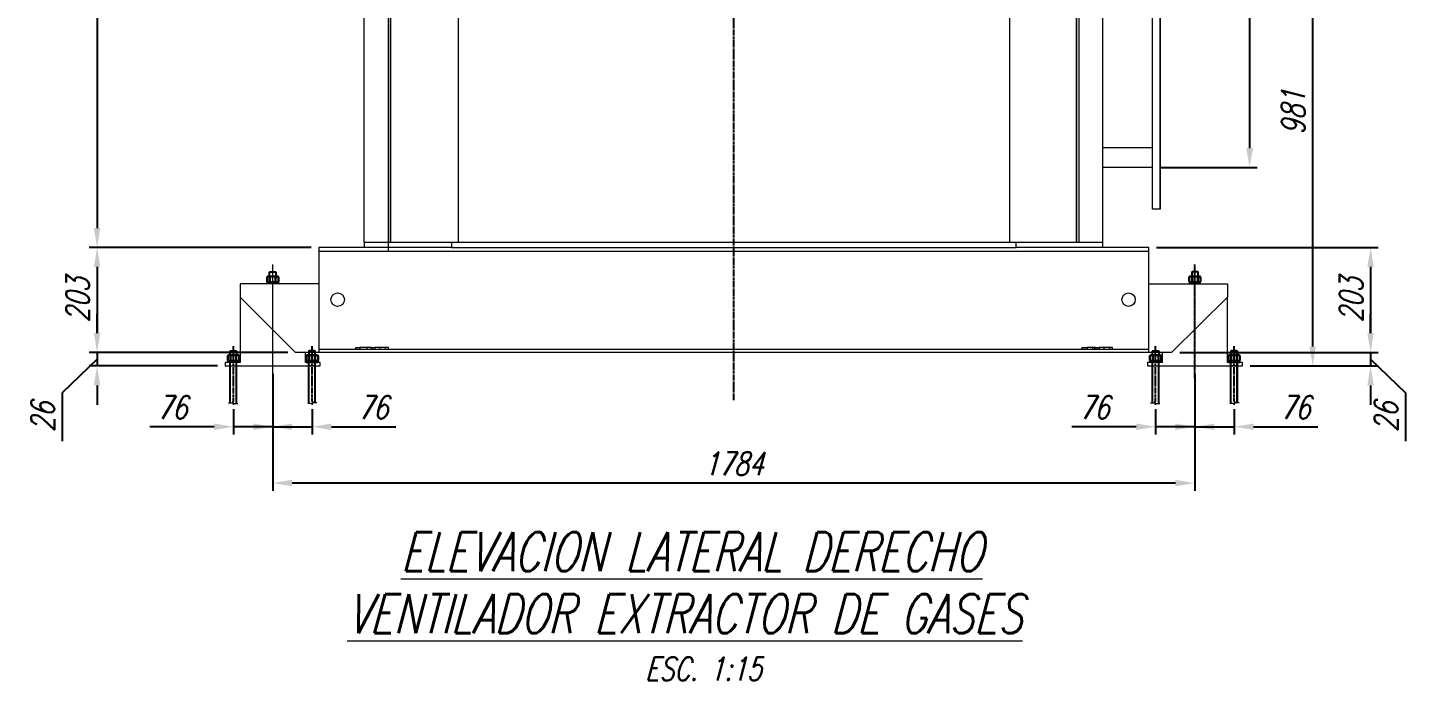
# Model space of a CAD drawing. Header units: millimetres. Extents: x 14484 to 44106, y -7531 to -758.
# Drawn here: x 21683 to 24350, y -4010 to -2747 of the extents above; entities that cross this region are included whole.
import ezdxf

# ---------------------------------------------------------------- set-up
doc = ezdxf.new("R2010")
doc.units = ezdxf.units.MM
doc.header["$LTSCALE"] = 15
doc.linetypes.add('CENTER', pattern=[2, 1.25, -0.25, 0.25, -0.25])
doc.layers.add('IA-DIBUJO', color=3, linetype='Continuous', lineweight=30)
doc.layers.add('IA-TITLE', color=6, linetype='Continuous', lineweight=13)
doc.layers.add('IA-DIM', color=7, linetype='Continuous')
doc.layers.add('IA-EJES', color=4, linetype='CENTER')
doc.styles.add('ING-AMB', font='romans.shx', dxfattribs={"width": 0.75, "oblique": 15})
doc.dimstyles.new('ING-AMB 15', dxfattribs={"dimscale": 15, "dimtxt": 3, "dimasz": 2.5, "dimexe": 1, "dimexo": 1, "dimgap": 1, "dimtad": 1, "dimdec": 0, "dimzin": 0, "dimdsep": 46, "dimtxsty": 'ING-AMB', "dimcen": 0.1, "dimclrd": 7, "dimclre": 7, "dimclrt": 2, "dimadec": 0, "dimazin": 0, "dimtfac": 1, "dimtdec": 0, "dimtmove": 0, "dimatfit": 0, "dimfxl": 1.25, "dimtolj": 1, "dimtzin": 0, "dimarcsym": 1})

# ---------------------------------------------------------------- blocks, each defined once
blk = doc.blocks.new('*D37')
at = {"layer": 'Defpoints', "color": 0, "transparency": 16777216}
for p in [(23049.2, -1876.6), (21817.7, -3172.4), (22246.9, -3172.4)]:
    blk.add_point(p, dxfattribs=at)
at = {"layer": 'IA-DIM', "color": 7, "lineweight": -2, "transparency": 16777216}
for p, q in [((23034.2, -1876.6), (21802.7, -1876.6)), ((21817.7, -1914.1), (21817.7, -3134.9)), ((22231.9, -3172.4), (21802.7, -3172.4))]:
    blk.add_line(p, q, dxfattribs=at)
at = {"layer": 'IA-DIM', "color": 7, "transparency": 16777216}
for points in [[(21811.5, -1914.1), (21824, -1914.1), (21817.7, -1876.6)], [(21811.5, -3134.9), (21824, -3134.9), (21817.7, -3172.4)]]:
    blk.add_solid(points, dxfattribs=at)
at = {"layer": 'IA-DIM', "color": 2, "transparency": 16777216, "insert": (21780.2, -2524.5), "char_height": 45, "attachment_point": 5, "rotation": 90, "style": 'ING-AMB'}
blk.add_mtext('\\A1;1296', dxfattribs=at)
blk = doc.blocks.new('*D36')
at = {"layer": 'Defpoints', "color": 0, "transparency": 16777216}
for p in [(22246.9, -3172.4), (21817.7, -3375.5), (22201.6, -3375.5)]:
    blk.add_point(p, dxfattribs=at)
at = {"layer": 'IA-DIM', "color": 7, "lineweight": -2, "transparency": 16777216}
for p, q in [((22231.9, -3172.4), (21802.7, -3172.4)), ((21817.7, -3209.9), (21817.7, -3338)), ((22186.6, -3375.5), (21802.7, -3375.5))]:
    blk.add_line(p, q, dxfattribs=at)
at = {"layer": 'IA-DIM', "color": 7, "transparency": 16777216}
for points in [[(21811.5, -3209.9), (21824, -3209.9), (21817.7, -3172.4)], [(21811.5, -3338), (21824, -3338), (21817.7, -3375.5)]]:
    blk.add_solid(points, dxfattribs=at)
at = {"layer": 'IA-DIM', "color": 2, "transparency": 16777216, "insert": (21780.2, -3273.9), "char_height": 45, "attachment_point": 5, "rotation": 90, "style": 'ING-AMB'}
blk.add_mtext('\\A1;203', dxfattribs=at)
blk = doc.blocks.new('*D34')
at = {"layer": 'Defpoints', "color": 0, "transparency": 16777216}
for p in [(22201.6, -3375.5), (21817.7, -3401.6), (22065.7, -3401.6)]:
    blk.add_point(p, dxfattribs=at)
at = {"layer": 'IA-DIM', "color": 7, "lineweight": -2, "transparency": 16777216}
for p, q in [((21817.7, -3338), (21817.7, -3300.5)), ((22186.6, -3375.5), (21802.7, -3375.5)), ((21817.7, -3375.5), (21817.7, -3401.6)), ((21817.7, -3375.5), (21817.7, -3401.6)), ((21817.7, -3388.6), (21750.2, -3453.8)), ((22050.7, -3401.6), (21802.7, -3401.6)), ((21817.7, -3439.1), (21817.7, -3476.6)), ((21750.2, -3453.8), (21750.2, -3547.2))]:
    blk.add_line(p, q, dxfattribs=at)
at = {"layer": 'IA-DIM', "color": 7, "transparency": 16777216}
for points in [[(21811.5, -3338), (21824, -3338), (21817.7, -3375.5)], [(21811.5, -3439.1), (21824, -3439.1), (21817.7, -3401.6)]]:
    blk.add_solid(points, dxfattribs=at)
at = {"layer": 'IA-DIM', "color": 2, "transparency": 16777216, "insert": (21712.7, -3500.5), "char_height": 45, "attachment_point": 5, "rotation": 90, "style": 'ING-AMB'}
blk.add_mtext('\\A1;26', dxfattribs=at)
blk = doc.blocks.new('*D39')
at = {"layer": 'Defpoints', "color": 0, "transparency": 16777216}
for p in [(23874.9, -2420.1), (24034.1, -3401.6), (24170, -3401.6)]:
    blk.add_point(p, dxfattribs=at)
at = {"layer": 'IA-DIM', "color": 7, "lineweight": -2, "transparency": 16777216}
for p, q in [((23889.9, -2420.1), (24185, -2420.1)), ((24170, -2457.6), (24170, -3364.1)), ((24049.1, -3401.6), (24185, -3401.6))]:
    blk.add_line(p, q, dxfattribs=at)
at = {"layer": 'IA-DIM', "color": 7, "transparency": 16777216}
for points in [[(24163.8, -2457.6), (24176.3, -2457.6), (24170, -2420.1)], [(24163.8, -3364.1), (24176.3, -3364.1), (24170, -3401.6)]]:
    blk.add_solid(points, dxfattribs=at)
at = {"layer": 'IA-DIM', "color": 2, "transparency": 16777216, "insert": (24132.5, -2910.9), "char_height": 45, "attachment_point": 5, "rotation": 90, "style": 'ING-AMB'}
blk.add_mtext('\\A1;981', dxfattribs=at)
blk = doc.blocks.new('*D41')
at = {"layer": 'Defpoints', "color": 0, "transparency": 16777216}
for p in [(23859.8, -1803.8), (23859.8, -3017.3), (24047.8, -3017.3)]:
    blk.add_point(p, dxfattribs=at)
at = {"layer": 'IA-DIM', "color": 7, "lineweight": -2, "transparency": 16777216}
for p, q in [((23874.8, -1803.8), (24062.8, -1803.8)), ((24047.8, -1841.3), (24047.8, -2979.8)), ((23874.8, -3017.3), (24062.8, -3017.3))]:
    blk.add_line(p, q, dxfattribs=at)
at = {"layer": 'IA-DIM', "color": 7, "transparency": 16777216}
for points in [[(24041.6, -1841.3), (24054.1, -1841.3), (24047.8, -1803.8)], [(24041.6, -2979.8), (24054.1, -2979.8), (24047.8, -3017.3)]]:
    blk.add_solid(points, dxfattribs=at)
at = {"layer": 'IA-DIM', "color": 2, "transparency": 16777216, "insert": (23998.6, -2410.5), "char_height": 45, "width": 652.82, "attachment_point": 5, "rotation": 90, "style": 'ING-AMB'}
blk.add_mtext('\\A1;1213 (INT)', dxfattribs=at)
blk = doc.blocks.new('*D38')
at = {"layer": 'Defpoints', "color": 0, "transparency": 16777216}
for p in [(22157.7, -3401.6), (23942.1, -3401.6), (22157.7, -3628.2)]:
    blk.add_point(p, dxfattribs=at)
at = {"layer": 'IA-DIM', "color": 7, "lineweight": -2, "transparency": 16777216}
for p, q in [((22157.7, -3416.6), (22157.7, -3643.2)), ((23942.1, -3416.6), (23942.1, -3643.2)), ((23904.6, -3628.2), (22195.2, -3628.2))]:
    blk.add_line(p, q, dxfattribs=at)
at = {"layer": 'IA-DIM', "color": 7, "transparency": 16777216}
for points in [[(22195.2, -3621.9), (22195.2, -3634.4), (22157.7, -3628.2)], [(23904.6, -3621.9), (23904.6, -3634.4), (23942.1, -3628.2)]]:
    blk.add_solid(points, dxfattribs=at)
at = {"layer": 'IA-DIM', "color": 2, "transparency": 16777216, "insert": (23049.9, -3590.7), "char_height": 45, "attachment_point": 5, "style": 'ING-AMB'}
blk.add_mtext('\\A1;1784', dxfattribs=at)
blk = doc.blocks.new('*D51')
at = {"layer": 'Defpoints', "color": 0, "transparency": 16777216}
for p in [(23852.9, -3172.4), (23898.2, -3375.5), (24282.1, -3375.5)]:
    blk.add_point(p, dxfattribs=at)
at = {"layer": 'IA-DIM', "color": 7, "lineweight": -2, "transparency": 16777216}
for p, q in [((23867.9, -3172.4), (24297.1, -3172.4)), ((24282.1, -3209.9), (24282.1, -3338)), ((23913.2, -3375.5), (24297.1, -3375.5))]:
    blk.add_line(p, q, dxfattribs=at)
at = {"layer": 'IA-DIM', "color": 7, "transparency": 16777216}
for points in [[(24275.8, -3209.9), (24288.3, -3209.9), (24282.1, -3172.4)], [(24275.8, -3338), (24288.3, -3338), (24282.1, -3375.5)]]:
    blk.add_solid(points, dxfattribs=at)
at = {"layer": 'IA-DIM', "color": 2, "transparency": 16777216, "insert": (24244.6, -3273.9), "char_height": 45, "attachment_point": 5, "rotation": 90, "style": 'ING-AMB'}
blk.add_mtext('\\A1;203', dxfattribs=at)
blk = doc.blocks.new('*D52')
at = {"layer": 'Defpoints', "color": 0, "transparency": 16777216}
for p in [(23898.2, -3375.5), (24034.1, -3401.6), (24282.1, -3401.6)]:
    blk.add_point(p, dxfattribs=at)
at = {"layer": 'IA-DIM', "color": 7, "lineweight": -2, "transparency": 16777216}
for p, q in [((24282.1, -3338), (24282.1, -3300.5)), ((23913.2, -3375.5), (24297.1, -3375.5)), ((24282.1, -3375.5), (24282.1, -3401.6)), ((24282.1, -3375.5), (24282.1, -3401.6)), ((24049.1, -3401.6), (24297.1, -3401.6)), ((24282.1, -3388.6), (24349.6, -3453.8)), ((24282.1, -3439.1), (24282.1, -3476.6)), ((24349.6, -3453.8), (24349.6, -3547.2))]:
    blk.add_line(p, q, dxfattribs=at)
at = {"layer": 'IA-DIM', "color": 7, "transparency": 16777216}
for points in [[(24275.8, -3338), (24288.3, -3338), (24282.1, -3375.5)], [(24275.8, -3439.1), (24288.3, -3439.1), (24282.1, -3401.6)]]:
    blk.add_solid(points, dxfattribs=at)
at = {"layer": 'IA-DIM', "color": 2, "transparency": 16777216, "insert": (24312.1, -3500.5), "char_height": 45, "attachment_point": 5, "rotation": 90, "style": 'ING-AMB'}
blk.add_mtext('\\A1;26', dxfattribs=at)
blk = doc.blocks.new('*D60')
at = {"layer": 'Defpoints', "color": 0, "transparency": 16777216}
for p in [(22157.7, -3470.2), (22233.7, -3470.2), (22233.7, -3519.2)]:
    blk.add_point(p, dxfattribs=at)
at = {"layer": 'IA-DIM', "color": 7, "lineweight": -2, "transparency": 16777216}
for p, q in [((22157.7, -3485.2), (22157.7, -3534.2)), ((22233.7, -3485.2), (22233.7, -3534.2)), ((22120.2, -3519.2), (22082.7, -3519.2)), ((22157.7, -3519.2), (22233.7, -3519.2)), ((22271.2, -3519.2), (22395.6, -3519.2))]:
    blk.add_line(p, q, dxfattribs=at)
at = {"layer": 'IA-DIM', "color": 7, "transparency": 16777216}
for points in [[(22120.2, -3513), (22120.2, -3525.5), (22157.7, -3519.2)], [(22271.2, -3513), (22271.2, -3525.5), (22233.7, -3519.2)]]:
    blk.add_solid(points, dxfattribs=at)
at = {"layer": 'IA-DIM', "color": 2, "transparency": 16777216, "insert": (22352.1, -3481.7), "char_height": 45, "attachment_point": 5, "style": 'ING-AMB'}
blk.add_mtext('\\A1;76', dxfattribs=at)
blk = doc.blocks.new('*D61')
at = {"layer": 'Defpoints', "color": 0, "transparency": 16777216}
for p in [(22081.7, -3470.2), (22157.7, -3470.2), (22081.7, -3519.2)]:
    blk.add_point(p, dxfattribs=at)
at = {"layer": 'IA-DIM', "color": 7, "lineweight": -2, "transparency": 16777216}
for p, q in [((22081.7, -3485.2), (22081.7, -3534.2)), ((22157.7, -3485.2), (22157.7, -3534.2)), ((22044.2, -3519.2), (21919.7, -3519.2)), ((22157.7, -3519.2), (22081.7, -3519.2)), ((22195.2, -3519.2), (22232.7, -3519.2))]:
    blk.add_line(p, q, dxfattribs=at)
at = {"layer": 'IA-DIM', "color": 7, "transparency": 16777216}
for points in [[(22044.2, -3513), (22044.2, -3525.5), (22081.7, -3519.2)], [(22195.2, -3513), (22195.2, -3525.5), (22157.7, -3519.2)]]:
    blk.add_solid(points, dxfattribs=at)
at = {"layer": 'IA-DIM', "color": 2, "transparency": 16777216, "insert": (21963.2, -3481.7), "char_height": 45, "attachment_point": 5, "style": 'ING-AMB'}
blk.add_mtext('\\A1;76', dxfattribs=at)
blk = doc.blocks.new('*D62')
at = {"layer": 'Defpoints', "color": 0, "transparency": 16777216}
for p in [(23942.1, -3470.2), (24018.1, -3470.2), (24018.1, -3519.2)]:
    blk.add_point(p, dxfattribs=at)
at = {"layer": 'IA-DIM', "color": 7, "lineweight": -2, "transparency": 16777216}
for p, q in [((23942.1, -3485.2), (23942.1, -3534.2)), ((24018.1, -3485.2), (24018.1, -3534.2)), ((23904.6, -3519.2), (23867.1, -3519.2)), ((23942.1, -3519.2), (24018.1, -3519.2)), ((24055.6, -3519.2), (24180.1, -3519.2))]:
    blk.add_line(p, q, dxfattribs=at)
at = {"layer": 'IA-DIM', "color": 7, "transparency": 16777216}
for points in [[(23904.6, -3513), (23904.6, -3525.5), (23942.1, -3519.2)], [(24055.6, -3513), (24055.6, -3525.5), (24018.1, -3519.2)]]:
    blk.add_solid(points, dxfattribs=at)
at = {"layer": 'IA-DIM', "color": 2, "transparency": 16777216, "insert": (24136.6, -3481.7), "char_height": 45, "attachment_point": 5, "style": 'ING-AMB'}
blk.add_mtext('\\A1;76', dxfattribs=at)
blk = doc.blocks.new('*D63')
at = {"layer": 'Defpoints', "color": 0, "transparency": 16777216}
for p in [(23866.1, -3470.2), (23942.1, -3470.2), (23866.1, -3519.2)]:
    blk.add_point(p, dxfattribs=at)
at = {"layer": 'IA-DIM', "color": 7, "lineweight": -2, "transparency": 16777216}
for p, q in [((23866.1, -3485.2), (23866.1, -3534.2)), ((23942.1, -3485.2), (23942.1, -3534.2)), ((23828.6, -3519.2), (23704.2, -3519.2)), ((23942.1, -3519.2), (23866.1, -3519.2)), ((23979.6, -3519.2), (24017.1, -3519.2))]:
    blk.add_line(p, q, dxfattribs=at)
at = {"layer": 'IA-DIM', "color": 7, "transparency": 16777216}
for points in [[(23828.6, -3513), (23828.6, -3525.5), (23866.1, -3519.2)], [(23979.6, -3513), (23979.6, -3525.5), (23942.1, -3519.2)]]:
    blk.add_solid(points, dxfattribs=at)
at = {"layer": 'IA-DIM', "color": 2, "transparency": 16777216, "insert": (23747.7, -3481.7), "char_height": 45, "attachment_point": 5, "style": 'ING-AMB'}
blk.add_mtext('\\A1;76', dxfattribs=at)

msp = doc.modelspace()

# ---------------------------------------------------------------- linework, layer by layer
at = {"layer": 'IA-DIBUJO', "lineweight": 0}
for p, q in [((22246.9, -3172.4), (22246.9, -3179.2)), ((22503.6, -3172.4), (22246.9, -3172.4)), ((22246.9, -3179.2), (22246.9, -3242.4)), ((22246.9, -3242.4), (22246.9, -3375.5)), ((22201.6, -3375.5), (22094.5, -3268.4)), ((22094.5, -3268.4), (22094.5, -3394.7)), ((24005.3, -3268.4), (23896.8, -3375.5)), ((24005.3, -3394.7), (24005.3, -3268.4)), ((22246.9, -3375.5), (22201.6, -3375.5)), ((22220.8, -3394.7), (22220.8, -3375.5)), ((23852.9, -3375.5), (22240, -3375.5)), ((23896.8, -3375.5), (23852.9, -3375.5)), ((23879, -3375.5), (23879, -3394.7)), ((22094.5, -3394.7), (22065.7, -3394.7)), ((22065.7, -3394.7), (22065.7, -3401.6)), ((22065.7, -3401.6), (22249.6, -3401.6)), ((22249.6, -3394.7), (22220.8, -3394.7)), ((22249.6, -3401.6), (22249.6, -3394.7)), ((23879, -3394.7), (23850.2, -3394.7)), ((23850.2, -3394.7), (23850.2, -3401.6)), ((23850.2, -3401.6), (24034.1, -3401.6)), ((24034.1, -3394.7), (24005.3, -3394.7)), ((24034.1, -3401.6), (24034.1, -3394.7))]:
    msp.add_line(p, q, dxfattribs=at)
at = {"layer": 'IA-DIBUJO', "color": 8}
for p, q in [((22146.7, -3229.4), (22148.1, -3228.5)), ((22146.7, -3238.8), (22146.7, -3229.4)), ((22146.7, -3238.8), (22148.1, -3239.6)), ((22148.1, -3228.5), (22167.2, -3228.5)), ((22148.1, -3239.6), (22167.2, -3239.6)), ((22152.2, -3238.8), (22152.2, -3229.4)), ((22163.2, -3238.8), (22163.2, -3229.4)), ((22168.7, -3229.4), (22167.2, -3228.5)), ((22168.7, -3238.8), (22167.2, -3239.6)), ((22168.7, -3238.8), (22168.7, -3229.4)), ((23931.1, -3229.4), (23932.6, -3228.5)), ((23931.1, -3238.8), (23931.1, -3229.4)), ((23931.1, -3238.8), (23932.6, -3239.6)), ((23951.7, -3228.5), (23932.6, -3228.5)), ((23951.7, -3239.6), (23932.6, -3239.6)), ((23936.6, -3238.8), (23936.6, -3229.4)), ((23947.6, -3238.8), (23947.6, -3229.4)), ((23953.1, -3229.4), (23951.7, -3228.5)), ((23953.1, -3238.8), (23951.7, -3239.6)), ((23953.1, -3238.8), (23953.1, -3229.4)), ((22070.7, -3381.7), (22072.1, -3380.9)), ((22070.7, -3391.1), (22070.7, -3381.7)), ((22072.1, -3380.9), (22091.2, -3380.9)), ((22076.2, -3391.1), (22076.2, -3381.7)), ((22087.2, -3391.1), (22087.2, -3381.7)), ((22092.7, -3381.7), (22091.2, -3380.9)), ((22092.7, -3391.1), (22092.7, -3381.7)), ((22222.7, -3381.7), (22224.1, -3380.9)), ((22222.7, -3391.1), (22222.7, -3381.7)), ((22243.2, -3380.9), (22224.1, -3380.9)), ((22228.2, -3391.1), (22228.2, -3381.7)), ((22239.2, -3391.1), (22239.2, -3381.7)), ((22244.7, -3381.7), (22243.2, -3380.9)), ((22245.5, -3381.7), (22244.1, -3380.9)), ((22244.7, -3391.1), (22244.7, -3381.7)), ((22245.5, -3391.1), (22245.5, -3381.7)), ((23855.1, -3381.7), (23856.6, -3380.9)), ((23855.1, -3391.1), (23855.1, -3381.7)), ((23856.6, -3380.9), (23875.7, -3380.9)), ((23860.6, -3391.1), (23860.6, -3381.7)), ((23871.6, -3391.1), (23871.6, -3381.7)), ((23877.1, -3381.7), (23875.7, -3380.9)), ((23877.1, -3391.1), (23877.1, -3381.7)), ((24007.1, -3381.7), (24008.6, -3380.9)), ((24007.1, -3391.1), (24007.1, -3381.7)), ((24027.7, -3380.9), (24008.6, -3380.9)), ((24012.6, -3391.1), (24012.6, -3381.7)), ((24023.6, -3391.1), (24023.6, -3381.7)), ((24029.1, -3381.7), (24027.7, -3380.9)), ((24029.1, -3391.1), (24029.1, -3381.7)), ((22070.7, -3391.1), (22072.1, -3392)), ((22072.1, -3392), (22091.2, -3392)), ((22092.7, -3391.1), (22091.2, -3392)), ((22222.7, -3391.1), (22224.1, -3392)), ((22243.2, -3392), (22224.1, -3392)), ((22244.7, -3391.1), (22243.2, -3392)), ((22245.5, -3391.1), (22244.1, -3392)), ((23855.1, -3391.1), (23856.6, -3392)), ((23856.6, -3392), (23875.7, -3392)), ((23877.1, -3391.1), (23875.7, -3392)), ((24007.1, -3391.1), (24008.6, -3392)), ((24027.7, -3392), (24008.6, -3392)), ((24029.1, -3391.1), (24027.7, -3392))]:
    msp.add_line(p, q, dxfattribs=at)
at = {"layer": 'IA-DIBUJO', "lineweight": 0}
for points in [[(23288.2, -1703.5), (23678.6, -2168.9), (23712.9, -2140.1), (23712.9, -3162.8), (23712.9, -1803.8)], [(23718.4, -3162.8), (23718.4, -1803.8)], [(23763.7, -3162.8), (23763.7, -1803.8)], [(23874.9, -3017.3), (23874.9, -3003.5), (23874.9, -1817.5)], [(24047.8, -1842.2), (24047.8, -2980.2)], [(22334.7, -3162.8), (22334.7, -1876.6)], [(22381.4, -3179.2), (22381.4, -1876.6)], [(22516.6, -2156), (22516.6, -3162.8)], [(23583.2, -2156), (23583.2, -3162.8)], [(23712.9, -2755.1), (23712.9, -2755.1)], [(23712.9, -2801.7), (23712.9, -2801.7)], [(23763.7, -2978.8), (23859.8, -2978.8)], [(23874.9, -3003.5), (23874.9, -3003.5)], [(23859.8, -3017.3), (23763.7, -3017.3)], [(23874.9, -3017.3), (23874.9, -3017.3)], [(23874.9, -3017.3), (24062.9, -3017.3)], [(23874.9, -3098.2), (23874.9, -3098.2)], [(22246.9, -3179.2), (23852.9, -3179.2), (23852.9, -3172.4), (23596.2, -3172.4)], [(23763.7, -3172.4), (23763.7, -3162.8), (23596.2, -3162.8), (22503.6, -3162.8), (22334.7, -3162.8), (22334.7, -3172.4)], [(22503.6, -3162.8), (22503.6, -3172.4), (23596.2, -3172.4), (23596.2, -3162.8)], [(23852.9, -3375.5), (23852.9, -3242.4), (23852.9, -3179.2)], [(22157.7, -3424.9), (22157.7, -3205.3)], [(23942.1, -3424.9), (23942.1, -3205.3)], [(22246.9, -3242.4), (22094.5, -3242.4), (22094.5, -3268.4)], [(23852.9, -3242.4), (24005.3, -3242.4), (24005.3, -3268.4)], [(23852.9, -3370), (22246.9, -3370)], [(22318.3, -3370), (22318.3, -3365.9), (22326.5, -3365.9), (22326.5, -3370)], [(22340.2, -3370), (22340.2, -3365.9), (22326.5, -3365.9)], [(22348.5, -3370), (22348.5, -3365.9), (22340.2, -3365.9)], [(22349.8, -3370), (22349.8, -3365.9), (22355.3, -3365.9), (22355.3, -3370)], [(22364.9, -3370), (22364.9, -3365.9), (22355.3, -3365.9)], [(22375.9, -3370), (22375.9, -3365.9), (22364.9, -3365.9)], [(22381.4, -3370), (22381.4, -3365.9), (22375.9, -3365.9)], [(23723.9, -3370), (23723.9, -3365.9), (23733.5, -3365.9), (23733.5, -3370)], [(23744.5, -3370), (23744.5, -3365.9), (23733.5, -3365.9)], [(23748.6, -3370), (23748.6, -3365.9), (23744.5, -3365.9)], [(23750, -3370), (23750, -3365.9), (23748.6, -3365.9)], [(23751.3, -3370), (23751.3, -3365.9), (23756.8, -3365.9), (23756.8, -3370)], [(23766.4, -3370), (23766.4, -3365.9), (23756.8, -3365.9)], [(23777.4, -3370), (23777.4, -3365.9), (23766.4, -3365.9)], [(23782.9, -3370), (23782.9, -3365.9), (23777.4, -3365.9)], [(24049.2, -3401.6), (24185.1, -3401.6)]]:
    msp.add_lwpolyline(points, dxfattribs=at)
at = {"layer": 'IA-DIBUJO', "color": 2, "lineweight": 0}
msp.add_lwpolyline([(23859.8, -2005.6), (23859.8, -1722.8), (23874.9, -1722.8), (23874.9, -3098.2), (23874.9, -1722.8), (23874.9, -3098.2), (23859.8, -3098.2), (23859.8, -2012.5)], dxfattribs=at)
at = {"layer": 'IA-DIBUJO', "lineweight": 0}
msp.add_lwpolyline([(22385.5, -2042.7), (22385.5, -3162.8)], close=True, dxfattribs=at)
at = {"layer": 'IA-DIBUJO', "color": 8, "lineweight": 0}
for points in [[(22152.2, -3219), (22150.8, -3220.4)], [(22150.8, -3228.5), (22150.8, -3220.4), (22164.5, -3220.4), (22164.5, -3228.5)], [(22152.2, -3228.5), (22152.2, -3219), (22163.2, -3219), (22163.2, -3228.5)], [(22163.2, -3219), (22164.5, -3220.4)], [(23936.6, -3219), (23935.3, -3220.4)], [(23949, -3228.5), (23949, -3220.4), (23935.3, -3220.4), (23935.3, -3228.5)], [(23947.6, -3228.5), (23947.6, -3219), (23936.6, -3219), (23936.6, -3228.5)], [(23947.6, -3219), (23949, -3220.4)], [(22076.2, -3371.4), (22074.8, -3372.8)], [(22074.8, -3380.9), (22074.8, -3372.8), (22088.5, -3372.8), (22088.5, -3380.9)], [(22076.2, -3380.9), (22076.2, -3371.4), (22087.2, -3371.4), (22087.2, -3380.9)], [(22087.2, -3371.4), (22088.5, -3372.8)], [(22228.2, -3371.4), (22226.8, -3372.8)], [(22240.5, -3380.9), (22240.5, -3372.8), (22226.8, -3372.8), (22226.8, -3380.9)], [(22239.2, -3380.9), (22239.2, -3371.4), (22228.2, -3371.4), (22228.2, -3380.9)], [(22239.2, -3371.4), (22240.5, -3372.8)], [(23860.6, -3371.4), (23859.3, -3372.8)], [(23859.3, -3380.9), (23859.3, -3372.8), (23873, -3372.8), (23873, -3380.9)], [(23860.6, -3380.9), (23860.6, -3371.4), (23871.6, -3371.4), (23871.6, -3380.9)], [(23871.6, -3371.4), (23873, -3372.8)], [(24012.6, -3371.4), (24011.3, -3372.8)], [(24025, -3380.9), (24025, -3372.8), (24011.3, -3372.8), (24011.3, -3380.9)], [(24023.6, -3380.9), (24023.6, -3371.4), (24012.6, -3371.4), (24012.6, -3380.9)], [(24023.6, -3371.4), (24025, -3372.8)], [(22074.8, -3473), (22074.8, -3394.7)], [(22076.2, -3473), (22076.2, -3394.7)], [(22087.2, -3474.4), (22087.2, -3394.7)], [(22088.5, -3474.4), (22088.5, -3394.7)], [(22226.8, -3474.4), (22226.8, -3394.7)], [(22228.2, -3474.4), (22228.2, -3394.7)], [(22239.2, -3473), (22239.2, -3394.7)], [(22240.5, -3473), (22240.5, -3394.7)], [(23859.3, -3473), (23859.3, -3394.7)], [(23860.6, -3473), (23860.6, -3394.7)], [(23871.6, -3474.4), (23871.6, -3394.7)], [(23873, -3474.4), (23873, -3394.7)], [(24011.3, -3474.4), (24011.3, -3394.7)], [(24012.6, -3474.4), (24012.6, -3394.7)], [(24023.6, -3473), (24023.6, -3394.7)], [(24025, -3473), (24025, -3394.7)], [(22072.1, -3473), (22080.3, -3473), (22080.3, -3470.2), (22081.7, -3477.1), (22081.7, -3474.4), (22089.9, -3474.4)], [(22243.3, -3473), (22235, -3473), (22235, -3470.2), (22233.7, -3477.1), (22233.7, -3474.4), (22225.4, -3474.4)], [(23856.5, -3473), (23864.8, -3473), (23864.8, -3470.2), (23866.1, -3477.1), (23866.1, -3474.4), (23874.4, -3474.4)], [(24027.7, -3473), (24019.5, -3473), (24019.5, -3470.2), (24018.1, -3477.1), (24018.1, -3474.4), (24009.9, -3474.4)]]:
    msp.add_lwpolyline(points, dxfattribs=at)
for points in [[(22146.7, -3242.4), (22146.7, -3239.6), (22168.6, -3239.6), (22168.6, -3242.4)], [(23953.1, -3242.4), (23953.1, -3239.6), (23931.2, -3239.6), (23931.2, -3242.4)], [(22070.7, -3394.7), (22070.7, -3392), (22092.6, -3392), (22092.6, -3394.7)], [(22244.6, -3394.7), (22244.6, -3392), (22222.7, -3392), (22222.7, -3394.7)], [(22223.6, -3394.7), (22223.6, -3392), (22245.5, -3392), (22245.5, -3394.7)], [(23855.2, -3394.7), (23855.2, -3392), (23877.1, -3392), (23877.1, -3394.7)], [(24029.1, -3394.7), (24029.1, -3392), (24007.2, -3392), (24007.2, -3394.7)]]:
    msp.add_lwpolyline(points, close=True, dxfattribs=at)
at = {"layer": 'IA-DIBUJO', "lineweight": 0}
for centre in [(22283.3, -3273.3), (23813.8, -3273.3)]:
    msp.add_circle(centre, 13, dxfattribs=at)
at = {"layer": 'IA-DIBUJO', "color": 8}
for centre, radius, start, end in [((22149.4, -3233.4), 4.86, 55.5615, 115.5615), ((22149.4, -3234.8), 4.86, 244.4385, 304.4385), ((22157.7, -3246.7), 18.2, 72.383, 107.617), ((22157.7, -3221.4), 18.2, 252.383, 287.617), ((22165.9, -3233.4), 4.86, 64.4385, 124.4385), ((22165.9, -3234.8), 4.86, 235.5615, 295.5615), ((23933.9, -3233.4), 4.86, 55.5615, 115.5615), ((23933.9, -3234.8), 4.86, 244.4385, 304.4385), ((23942.1, -3246.7), 18.2, 72.383, 107.617), ((23942.1, -3221.4), 18.2, 252.383, 287.617), ((23950.4, -3233.4), 4.86, 64.4385, 124.4385), ((23950.4, -3234.8), 4.86, 235.5615, 295.5615), ((22073.4, -3385.7), 4.86, 55.5615, 115.5615), ((22081.7, -3399), 18.2, 72.383, 107.617), ((22089.9, -3385.7), 4.86, 64.4385, 124.4385), ((22225.4, -3385.7), 4.86, 55.5615, 115.5615), ((22233.7, -3399), 18.2, 72.383, 107.617), ((22241.9, -3385.7), 4.86, 64.4385, 124.4385), ((23857.9, -3385.7), 4.86, 55.5615, 115.5615), ((23866.1, -3399), 18.2, 72.383, 107.617), ((23874.4, -3385.7), 4.86, 64.4385, 124.4385), ((24009.9, -3385.7), 4.86, 55.5615, 115.5615), ((24018.1, -3399), 18.2, 72.383, 107.617), ((24026.4, -3385.7), 4.86, 64.4385, 124.4385), ((22073.4, -3387.1), 4.86, 244.4385, 304.4385), ((22081.7, -3373.8), 18.2, 252.383, 287.617), ((22089.9, -3387.1), 4.86, 235.5615, 295.5615), ((22225.4, -3387.1), 4.86, 244.4385, 304.4385), ((22233.7, -3373.8), 18.2, 252.383, 287.617), ((22241.9, -3387.1), 4.86, 235.5615, 295.5615), ((23857.9, -3387.1), 4.86, 244.4385, 304.4385), ((23866.1, -3373.8), 18.2, 252.383, 287.617), ((23874.4, -3387.1), 4.86, 235.5615, 295.5615), ((24009.9, -3387.1), 4.86, 244.4385, 304.4385), ((24018.1, -3373.8), 18.2, 252.383, 287.617), ((24026.4, -3387.1), 4.86, 235.5615, 295.5615)]:
    msp.add_arc(centre, radius, start, end, dxfattribs=at)
at = {"layer": 'IA-DIBUJO', "transparency": 33554559}
msp.add_solid([(24054.7, -2980.2), (24042.3, -2980.2), (24047.8, -3017.3)], dxfattribs=at)
at = {"layer": 'IA-DIM', "lineweight": 0}
for points in [[(22074.8, -3401.6), (22088.5, -3401.6)], [(22240.5, -3401.6), (22226.8, -3401.6)], [(23859.3, -3401.6), (23873, -3401.6)], [(24025, -3401.6), (24011.3, -3401.6)]]:
    msp.add_lwpolyline(points, dxfattribs=at)
at = {"layer": 'IA-EJES', "ltscale": 0.25}
for points in [[(23049.2, -950.3), (23049.2, -3467.8)], [(23942.1, -3424.9), (23942.1, -3205.3)], [(22081.7, -3470.2), (22081.7, -3363.2)], [(22233.7, -3470.2), (22233.7, -3363.2)], [(23866.1, -3470.2), (23866.1, -3363.2)], [(24018.1, -3470.2), (24018.1, -3363.2)]]:
    msp.add_lwpolyline(points, dxfattribs=at)

# ---------------------------------------------------------------- texts
at = {"layer": 'IA-DIM', "color": 2, "insert": (22878.3, -4010.1), "char_height": 45, "attachment_point": 7, "style": 'ING-AMB'}
msp.add_mtext('ESC. 1:15', dxfattribs=at)
at = {"layer": 'IA-TITLE', "char_height": 75, "attachment_point": 1, "style": 'ING-AMB'}
for s, insert in [('\\pi617.47518;{\\LELEVACION LATERAL DERECHO}', (21787.8, -3723.4)), ('\\pi514.06632;{\\LVENTILADOR EXTRACTOR DE GASES}', (21787.8, -3843.4))]:
    msp.add_mtext_dynamic_manual_height_columns(s, width=2506.512, gutter_width=250, heights=[0], dxfattribs=dict(at, insert=insert))

# ---------------------------------------------------------------- dimensions: what is measured, and where the dimension line sits
at = {"layer": 'IA-DIM', "color": 1}
dim = msp.add_linear_dim(base=(24047.836, -3017.2509), p1=(23859.7801, -1803.8099), p2=(23859.7801, -3017.2509), angle=90, text='<> (INT)', dimstyle='ING-AMB 15', override={"dimpost": '\\X'}, dxfattribs=at)
dim.commit()
dim.dimension.update_dxf_attribs({"geometry": '*D41', "text_midpoint": (23998.5503, -2410.5304)})
for base, p1, p2, angle, override, picture, middle in [((21817.7, -3172.4), (23049.2, -1876.6), (22246.9, -3172.4), 90, {"dimpost": '\\X'}, '*D37', (21780.2, -2524.5)), ((24170.0037, -3401.5988), (23874.8795, -2420.1391), (24034.1093, -3401.5988), 90, {"dimpost": '\\X'}, '*D39', (24132.5037, -2910.869)), ((21817.7, -3375.5), (22246.9, -3172.4), (22201.6, -3375.5), 90, {"dimpost": '\\X', "dimtmove": 1}, '*D36', (21780.2, -3273.9)), ((24282.1, -3375.5), (23852.9, -3172.4), (23898.2, -3375.5), 90, {"dimpost": '\\X', "dimtmove": 1}, '*D51', (24244.6, -3273.9)), ((22081.7, -3519.2), (22157.7, -3470.2), (22081.7, -3470.2), 0, {"dimpost": '\\X'}, '*D61', (21963.2, -3481.7)), ((22233.7, -3519.2), (22157.7, -3470.2), (22233.7, -3470.2), 180, {"dimpost": '\\X'}, '*D60', (22352.1, -3481.7)), ((23866.1, -3519.2), (23942.1, -3470.2), (23866.1, -3470.2), 0, {"dimpost": '\\X'}, '*D63', (23747.7, -3481.7)), ((24018.1, -3519.2), (23942.1, -3470.2), (24018.1, -3470.2), 180, {"dimpost": '\\X'}, '*D62', (24136.6, -3481.7))]:
    dim = msp.add_linear_dim(base=base, p1=p1, p2=p2, angle=angle, dimstyle='ING-AMB 15', override=override, dxfattribs=at)
    dim.commit()
    dim.dimension.update_dxf_attribs({"geometry": picture, "text_midpoint": middle})
for base, p1, p2, picture, middle in [((21817.7, -3401.6), (22201.6, -3375.5), (22065.7, -3401.6), '*D34', (21750.2, -3468.8)), ((24282.1, -3401.6), (23898.2, -3375.5), (24034.1, -3401.6), '*D52', (24349.6, -3468.8))]:
    dim = msp.add_linear_dim(base=base, p1=p1, p2=p2, angle=90, dimstyle='ING-AMB 15', override={"dimpost": '\\X', "dimtmove": 1}, dxfattribs=at)
    dim.commit()
    dim.dimension.update_dxf_attribs({"geometry": picture, "text_midpoint": middle, "dimtype": 160})
at = {"layer": 'IA-DIM', "color": 2}
dim = msp.add_linear_dim(base=(22157.7, -3628.2), p1=(23942.1, -3401.6), p2=(22157.7, -3401.6), angle=180, dimstyle='ING-AMB 15', override={"dimpost": '\\X'}, dxfattribs=at)
dim.commit()
dim.dimension.update_dxf_attribs({"geometry": '*D38', "text_midpoint": (23049.9, -3590.7)})

doc.saveas('drawing.dxf')
